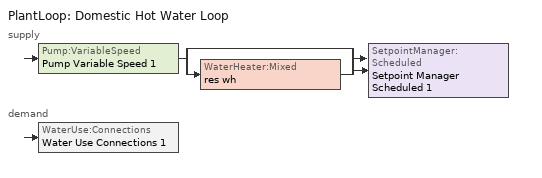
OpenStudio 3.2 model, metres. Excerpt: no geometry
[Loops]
PlantLoop 'Domestic Hot Water Loop'
 supply: Pump:VariableSpeed 'Pump Variable Speed 1' > split
  | bypass
  | WaterHeater:Mixed 'res wh'
  join > SetpointManager:Scheduled 'Setpoint Manager Scheduled 1'
 demand: WaterUse:Connections 'Water Use Connections 1'
[Sizing:Zone] Zone Cooling Design Supply Air Temperature Input Method=SupplyAirTemperature; Zone Cooling Design Supply Air Temperature {C}=14; Zone Cooling Design Supply Air Temperature Difference {deltaC}=11.11; Zone Heating Design Supply Air Temperature Input Method=SupplyAirTemperature; Zone Heating Design Supply Air Temperature {C}=40; Zone Heating Design Supply Air Temperature Difference {deltaC}=11.11; Zone Cooling Design Supply Air Humidity Ratio {kg-H2O/kg-air}=0.0085; Zone Heating Design Supply Air Humidity Ratio {kg-H2O/kg-air}=0.008; Cooling Design Air Flow Method=DesignDay; Heating Design Air Flow Method=DesignDay; Account for Dedicated Outdoor Air System=No; Dedicated Outdoor Air System Control Strategy=NeutralSupplyAir; Dedicated Outdoor Air Low Setpoint Temperature for Design {C}=autosize; Dedicated Outdoor Air High Setpoint Temperature for Design {C}=autosize
living zone; garage zone
[Zone equipment]
living zone: res dehumid living zone dx
[PlantLoop]
Domestic Hot Water Loop: Glycol Concentration=0; Maximum Loop Flow Rate {m3/s}=0.01; Plant Loop Volume {m3}=0.003; Load Distribution Scheme=Optimal
[Sizing:Plant]
Domestic Hot Water Loop: Loop Type=Heating; Design Loop Exit Temperature {C}=51.6667; Loop Design Temperature Difference {deltaC}=5.55556; Sizing Option=NonCoincident; Zone Timesteps in Averaging Window=1; Coincident Sizing Factor Mode=None
[Pump:VariableSpeed]
Pump Variable Speed 1: Rated Flow Rate {m3/s}=0.01; Rated Pump Head {Pa}=1; Rated Power Consumption {W}=0; Motor Efficiency=1; Fraction of Motor Inefficiencies to Fluid Stream=0; Coefficient 1 of the Part Load Performance Curve=0; Coefficient 2 of the Part Load Performance Curve=1; Coefficient 3 of the Part Load Performance Curve=0; Coefficient 4 of the Part Load Performance Curve=0; Pump Control Type=Intermittent; Skin Loss Radiative Fraction=0.5; Design Power Sizing Method=PowerPerFlowPerPressure; Design Electric Power per Unit Flow Rate {W/(m3/s)}=348701.1; Design Shaft Power per Unit Flow Rate per Unit Head {W-s/m3-Pa}=1.28205; Design Minimum Flow Rate Fraction=0
[SetpointManager:Scheduled]
Setpoint Manager Scheduled 1: Control Variable=Temperature; Schedule=dhw temp
[WaterHeater:Mixed]
res wh: Tank Volume {m3}=0.143846; Setpoint Temperature Schedule=WH Setpoint Temp; Deadband Temperature Difference {deltaC}=2; Maximum Temperature Limit {C}=99; Heater Control Type=Cycle; Heater Maximum Capacity {W}=11722.8; Heater Minimum Capacity {W}=0; Heater Fuel Type=NaturalGas; Heater Thermal Efficiency=0.773298; Off Cycle Parasitic Fuel Consumption Rate {W}=0; Off Cycle Parasitic Fuel Type=Electricity; Off Cycle Parasitic Heat Fraction to Tank=0; On Cycle Parasitic Fuel Consumption Rate {W}=0; On Cycle Parasitic Fuel Type=Electricity; On Cycle Parasitic Heat Fraction to Tank=0; Ambient Temperature Indicator=ThermalZone; Ambient Temperature Thermal Zone=garage zone; Off Cycle Loss Coefficient to Ambient Temperature {W/K}=4.15693; Off Cycle Loss Fraction to Thermal Zone=0.64; On Cycle Loss Coefficient to Ambient Temperature {W/K}=4.15693; On Cycle Loss Fraction to Thermal Zone=1; Use Side Effectiveness=1; Source Side Effectiveness=1; Use Side Design Flow Rate {m3/s}=autosize; Source Side Design Flow Rate {m3/s}=autosize; Indirect Water Heating Recovery Time {hr}=1.5; Source Side Flow Control Mode=IndirectHeatPrimarySetpoint
[WaterHeater:Sizing]
res wh: Design Mode=PeakDraw; Time Storage Can Meet Peak Draw {hr}=0.538503; Time for Tank Recovery {hr}=0; Nominal Tank Volume for Autosizing Plant Connections {m3}=1
[WaterUse:Connections]
Water Use Connections 1: Drain Water Heat Exchanger Type=None; Drain Water Heat Exchanger Destination=Plant; Water Use Equipment Name 1=res shower; Water Use Equipment Name 2=res sink; Water Use Equipment Name 3=res bath; Water Use Equipment Name 4=res shower dist; Water Use Equipment Name 5=res sink dist; Water Use Equipment Name 6=res bath dist; Water Use Equipment Name 7=res dw; Water Use Equipment Name 8=res cw
[WaterUse:Equipment:Definition]
Name | Peak Flow Rate {m3/s} | Target Temperature Schedule
res shower | 0.0176332 | fixtures temperature schedule
res sink | 0.0157378 | fixtures temperature schedule
res bath | 0.00441644 | fixtures temperature schedule
res shower dist; res sink dist; res bath dist | 0 | fixtures temperature schedule
res dw | 0.00104011 | res dw temperature schedule
res cw | 0.00629939 | res cw temperature schedule
[OtherEquipment:Definition] Design Level Calculation Method=EquipmentLevel; Fraction Radiant=0; Fraction Lost=0
Name | Design Level {W} | Fraction Latent
res shower | 507081 | 0.487197
res sink | 158036 | 0.312221
res bath | 65146.3 | 0
[EnergyManagementSystem:Sensor]
Name | Output Variable or Output Meter Index Key | Output Variable or Output Meter
res_shower_tout | res wh | Water Heater Use Side Outlet Temperature
res_ceil_fan_tin_sensor; res_af_1_tin_s | living zone | Zone Mean Air Temperature
res_af_1_tt_s | living zone | Zone Outdoor Air Drybulb Temperature
[EnergyManagementSystem:Program]
res_infil_1_program: Set p_m = 0.14; Set p_s = 0.22; Set s_m = 270; Set s_s = 370; Set z_m = 9.99744; Set z_s = 6.4486261680000005; Set f_t = (((s_m/z_m)^p_m)*((z_s/s_s)^p_s)); Set Tdiff = res_af_1_tin_s-res_af_1_tt_s; Set dT = @Abs Tdiff; Set c = 0.0627; Set Cs = 0.0968; Set Cw = 0.1421; Set n = 0.67; Set sft = (f_t*0.7000000000000001); Set temp1 = ((c*Cw)*((sft*res_af_vw_s)^(2*n)))^2; Set Qn = (((c*Cs*(dT^n))^2)+temp1)^0.5; Set Tdiff = res_af_1_tin_s-res_af_1_tt_s; Set dT = @Abs Tdiff; Set QWHV = res_infil_1_wh_sch_s*0.0302; Set Qrange = res_infil_1_range_sch_s*0.0472; Set Qdryer = res_infil_1_dryer_sch_s*0.0472; Set Qbath = res_infil_1_bath_sch_s*0.0472; Set QhpwhOut = 0; Set QhpwhIn = 0; Set QductsOut = 0; Set QductsIn = 0; Set Qout = QWHV+Qrange+Qbath+Qdryer+QhpwhOut+QductsOut; Set Qin = QhpwhIn+QductsIn; Set Qu = (@Abs (Qout-Qin)); Set Qb = (@Min Qout Qin); Set faneff_wh = 0.9438948864000002; Set res_infil_1_house_fan_act = (QWHV*300)/faneff_wh*1; Set faneff_sp = 0.4719474432000001; Set res_infil_1_range_fan_act = (Qrange*300)/faneff_sp; Set res_infil_1_bath_fan_act = (Qbath*300)/faneff_sp; Set Q_acctd_for_elsewhere = QhpwhOut+QhpwhIn+QductsOut+QductsIn; Set res_infil_1_flow_act = (((Qu^2)+(Qn^2))^0.5)-Q_acctd_for_elsewhere; Set res_infil_1_flow_act = (@Max res_infil_1_flow_act 0)
[EnergyManagementSystem:ProgramCallingManager]
res shower sag: EndOfSystemTimestepAfterHVACReporting; res_shower_sag
res ceil fan program calling manager: BeginTimestepBeforePredictor; res_ceil_fan_schedule_program
res af_1 program calling manager: BeginTimestepBeforePredictor; res_infil_1_program; res_nv_1_program
[EnergyManagementSystem:OutputVariable] Type of Data in Variable=Summed; Update Frequency=SystemTimestep; EMS Program or Subroutine=res_shower_sag
Name | EMS Variable | Units
Unmet Shower Energy|unit 1 | ShowerE | J
Unmet Shower Time|unit 1 | ShowerSag | hr
Shower Draw Time|unit 1 | ShowerTime | hr
[ZoneHVAC:Dehumidifier:DX]
res dehumid living zone dx: Availability Schedule=Always On Discrete; Rated Water Removal {L/day}=1e-09; Rated Energy Factor {L/kWh}=1e-09; Rated Air Flow Rate {m3/s}=1e-09; Water Removal Curve=DXDH-WaterRemove-Cap-fT; Energy Factor Curve=DXDH-EnergyFactor-fT; Part Load Fraction Correlation Curve=DXDH-PLF-fPLR; Minimum Dry-Bulb Temperature for Dehumidifier Operation {C}=10; Maximum Dry-Bulb Temperature for Dehumidifier Operation {C}=40; Off-Cycle Parasitic Electric Load {W}=0
[ElectricEquipment:Definition] Design Level Calculation Method=EquipmentLevel
Name | Design Level {W} | Fraction Latent | Fraction Radiant | Fraction Lost
res dw | 136388 | 0.15 | 0.36 | 0.25
res cw | 70491.5 | 0 | 0.48 | 0.2
res infil_1 house fan; res infil_1 range fan; res infil_1 bath fan | 0 | 0 | 0 | 1
[EnergyManagementSystem:Actuator]
Name | Actuated Component | Actuated Component Type | Actuated Component Control Type
res_ceil_fan_sched_override | res ceil fan master | Schedule:Constant | Schedule Value
res_nv_1_flow_act | res nv_1 flow | Zone Infiltration | Air Exchange Flow Rate
res_infil_1_house_fan_act | res infil_1 house fan | ElectricEquipment | Electricity Rate
res_infil_1_range_fan_act | res infil_1 range fan | ElectricEquipment | Electricity Rate
res_infil_1_bath_fan_act | res infil_1 bath fan | ElectricEquipment | Electricity Rate
res_infil_1_flow_act | res infil_1 flow | Zone Infiltration | Air Exchange Flow Rate
[Schedule:Constant]
Name | Value
dhw temp; WH Setpoint Temp | 51.6667
fixtures temperature schedule | 43.3333
Always On Discrete; res ceil fan master | 1
res dw temperature schedule; res cw temperature schedule | 52.666
[Curve:Biquadratic] Minimum Value of x=-100; Maximum Value of x=100; Minimum Value of y=-100; Maximum Value of y=100
Name | Coefficient1 Constant | Coefficient2 x | Coefficient3 x**2 | Coefficient4 y | Coefficient5 y**2 | Coefficient6 x*y
DXDH-WaterRemove-Cap-fT | -1.16253 | 0.0227147 | -0.000113208 | 0.0211105 | -6.93034e-05 | 0.000378843
DXDH-EnergyFactor-fT | -1.90215 | 0.0634666 | -0.000622839 | 0.0395404 | -0.000125637 | -0.000176722
[Curve:Quadratic]
DXDH-PLF-fPLR: Coefficient1 Constant=0.9; Coefficient2 x=0.1; Coefficient3 x**2=0; Minimum Value of x=0; Maximum Value of x=1; Minimum Curve Output=0.7; Maximum Curve Output=1
